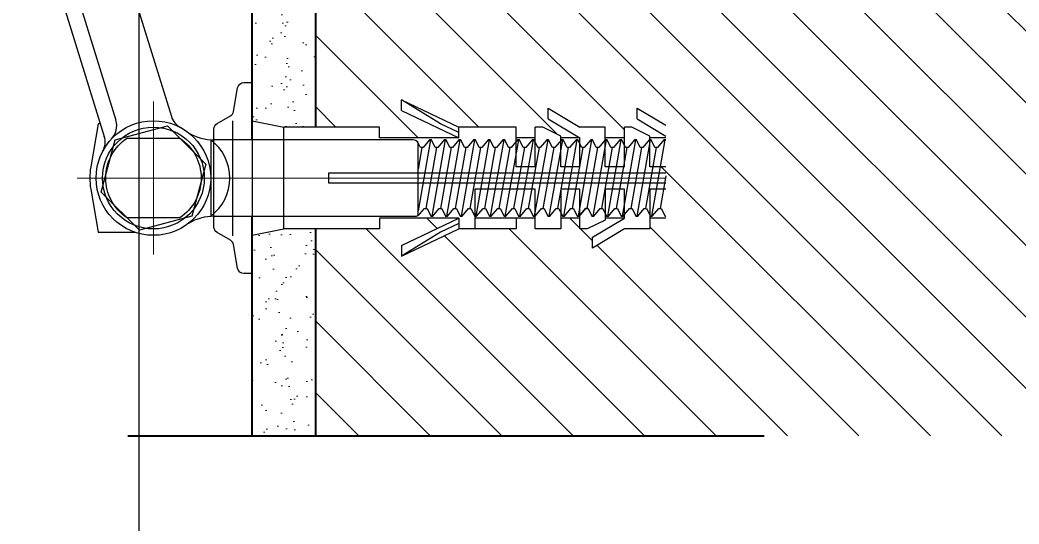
# Model space of a CAD drawing. Header units: millimetres. Extents: x 1251.1 to 1334.1, y 1577.6 to 1641.3.
# Drawn here: x 1287.8381 to 1287.9951, y 1618.5274 to 1618.6065 of the extents above; entities that cross this region are included whole.
import ezdxf

# ---------------------------------------------------------------- set-up
doc = ezdxf.new("R2010")
doc.units = ezdxf.units.MM
doc.linetypes.add('ACAD_ISO02W100', pattern=[15, 12, -3])
doc.linetypes.add('TRATTOPUNTO', pattern=[1, 0.5, -0.25, 0, -0.25])
doc.layers.add('MONTANTI sezioni - windows structure section', color=2, linetype='Continuous')
doc.layers.add('MURATURA', color=140, linetype='Continuous')
for name, color, linetype, lineweight in [('MURATURA sezioni - section wall', 7, 'Continuous', 40), ('PROIEZIONI finissime - fine lines', 251, 'Continuous', 9), ('TRATTEGGIO - hatch', 252, 'Continuous', 20)]:
    doc.layers.add(name, color=color, linetype=linetype, lineweight=lineweight)

msp = doc.modelspace()

# ---------------------------------------------------------------- hatches: boundary and pattern name
at = {"layer": 'MURATURA', "linetype": 'ACAD_ISO02W100'}
h = msp.add_hatch(dxfattribs=at)
h.set_pattern_fill('ANSI35', color=3, scale=0.05)
h.set_pattern_definition([(45, (0, 0), (-0.2245064030267288, 0.2245064030267289), []), (45, (0.2245065000000001, 0), (-0.2245064030267288, 0.2245064030267289), [0.396875, -0.079375, 0, -0.079375])])
h.paths.add_polyline_path([(1275.456753483145, 1615.634523159729), (1275.156753483145, 1615.634523159729), (1275.156753483145, 1613.888217224021), (1275.456753483146, 1613.888217224021)])
h.paths.add_polyline_path([(1275.456753483146, 1612.502217224021), (1275.156753483145, 1612.502217224021), (1275.156753483145, 1611.751262682027), (1275.456753483146, 1611.751262682027)])
h.paths.add_polyline_path([(1275.456753483146, 1611.751262682027), (1275.156753483145, 1611.751262682027), (1275.156753483145, 1610.859523159729), (1275.456753483146, 1610.859523159729)])
h.paths.add_polyline_path([(1276.706753483145, 1610.859523159729), (1275.456753483145, 1610.859523159729), (1275.456753483146, 1610.559523159729), (1276.706753483145, 1610.559523159729)])
h.paths.add_polyline_path([(1280.083173709272, 1610.859523159729), (1279.606753483146, 1610.859523159729), (1278.092753483145, 1610.859523159729), (1278.092753483145, 1610.559523159729), (1280.083173709272, 1610.559523159729)])
h.paths.add_polyline_path([(1281.066059752196, 1610.798323204241), (1281.088141802334, 1610.798323204241), (1281.088141802334, 1610.853528329592), (1281.066059752196, 1610.853528329592), (1280.383173709272, 1610.859523159729), (1280.383173709272, 1610.559523159729), (1281.066059752196, 1610.559523159729)])
h.paths.add_polyline_path([(1286.476753483145, 1610.859523159729), (1283.906555309423, 1610.859523159729), (1283.906555309423, 1610.559523159729), (1286.476753483145, 1610.559523159729)])
h.paths.add_polyline_path([(1283.431753483145, 1610.859523159729), (1282.810541713302, 1610.859523159729), (1282.810541713302, 1610.853528329592), (1282.788459663164, 1610.853528329592), (1282.788459663164, 1610.798323204241), (1282.810541713302, 1610.798323204241), (1282.810541713302, 1610.559523159729), (1283.431753483145, 1610.559523159729)])
h.paths.add_polyline_path([(1287.856753483145, 1610.859523159729), (1286.476753483145, 1610.859523159729), (1286.476753483145, 1610.559523159729), (1287.856753483145, 1610.559523159729)])
h.paths.add_polyline_path([(1288.156753483145, 1620.259523159729), (1287.856753483144, 1620.259523159729), (1287.856753483144, 1619.927217224021), (1288.156753483145, 1619.927217224021)])
h.paths.add_polyline_path([(1288.156753483145, 1618.409523159729), (1287.856753483144, 1618.409523159729), (1287.856753483144, 1618.059523159729), (1287.731753483143, 1618.059523159729), (1287.731753483143, 1618.042164282457), (1287.742994117388, 1618.042291516555), (1287.743056600734, 1618.036771357635), (1287.731753483143, 1618.036643416282), (1287.731753483143, 1617.909523159729), (1287.856753483144, 1617.909523159729), (1287.856753483144, 1616.268433821685, -0.09632442020552003), (1287.890346662308, 1616.260620894303), (1287.892460222294, 1616.261089947665, -1.409615050015798), (1287.905630186941, 1616.253700762244), (1287.920838684319, 1616.253700762244), (1287.920838684319, 1616.267700762244), (1287.925838684319, 1616.267700762244), (1287.925838684319, 1616.302200762244), (1288.035838684319, 1616.302200762244), (1288.035838684319, 1616.312200762244), (1287.980838684319, 1616.312200762244), (1287.980838684319, 1617.512200762244), (1287.941338684319, 1617.505000762244, -0.4142135623731002), (1287.942638684319, 1617.503700762245), (1287.946338684319, 1617.469200762244, -0.4142135623730951), (1287.947338684318, 1617.470200762244), (1287.966338684319, 1617.470200762244), (1287.966338684319, 1617.455200762245), (1287.942838684319, 1617.455200762245), (1287.942838684319, 1617.016534821501), (1287.942838684319, 1616.985674771253, -0.3790516119486363), (1287.94607038237, 1616.972544212884, 0.620867106915617), (1287.947540199818, 1616.971518201157, -0.7297554518617066), (1287.955522456552, 1616.949632983766, -0.5119182938506173), (1287.956838684318, 1616.948684300468), (1287.956838684319, 1616.927684300468), (1287.952838684319, 1616.927684300468), (1287.952838684319, 1616.918184300468), (1287.946088684319, 1616.915184300468), (1287.946088684319, 1616.913784821501), (1287.952838684319, 1616.913784821501), (1287.945588684319, 1616.915684300468, -1), (1287.944588684318, 1616.915684300468), (1287.94437192472, 1616.913784821501), (1287.944588684318, 1616.913784821501), (1287.944588684318, 1616.917684300468), (1287.943588684319, 1616.917684300468), (1287.944588684318, 1616.915684300468, 1), (1287.945588684319, 1616.915684300468), (1287.944588575847, 1616.927173886061, 0.4203278659906254), (1287.944088684319, 1616.927684300468), (1287.943338684319, 1616.927684300468, -0.4142135625510318), (1287.942838684319, 1616.928184300468, -1.067497911794788), (1287.945359165693, 1616.928349049124), (1287.946088684319, 1616.930989715194), (1287.946088684319, 1616.939684300468), (1287.945600615065, 1616.945331958972, -0.4883684815509557), (1287.945280935352, 1616.943787409157), (1287.944338684319, 1616.945431950885), (1287.944338684319, 1616.943818275064, 0.5773502690743991), (1287.945838684319, 1616.944684300468, 0.4202604686357269), (1287.937034562273, 1616.947708077995), (1287.938477291764, 1616.945190034751), (1287.937926534358, 1616.947245489373), (1287.935452718998, 1616.94839904842), (1287.935210026717, 1616.948008377082), (1287.934457858347, 1616.948862959561), (1287.931838684319, 1616.950084300468), (1287.93387604004, 1616.951034335043), (1287.936049672383, 1616.956321624474), (1287.938763953429, 1616.951584300468), (1287.939728677248, 1616.951584300468), (1287.942838684319, 1616.956970990725), (1287.942838684319, 1616.97516320439), (1287.942482823222, 1616.975784300468), (1287.941567801006, 1616.975784300468), (1287.939040546635, 1616.971406967493), (1287.937071039432, 1616.974844413209), (1287.935452718998, 1616.97559904842), (1287.935210026717, 1616.975208377082), (1287.934457858347, 1616.976062959561), (1287.931838684319, 1616.977284300468), (1287.930838684319, 1616.977284300468), (1287.919262518752, 1616.981334821501), (1287.910688684318, 1616.984334821501, -0.4142135623730947), (1287.910188684318, 1616.984834821501), (1287.910188684318, 1616.987334821501), (1287.942838684319, 1616.987334821501), (1287.942838684319, 1617.016534821501), (1287.942838684319, 1617.450700762244), (1287.942654862448, 1617.450900762244), (1287.923238684319, 1617.450900762244), (1287.923238684319, 1617.448900762245), (1287.916688684319, 1617.448900762245), (1287.916688684319, 1617.450900762244), (1287.898038684319, 1617.450900762244), (1287.898038684319, 1617.464700762245), (1287.884338684318, 1617.464700762245), (1287.884338684318, 1617.466543243461, -0.271448357002577), (1287.884338684318, 1617.476858281027), (1287.884338684318, 1617.531479555636), (1287.892003929958, 1617.556200762245), (1287.890666078769, 1617.556200762245, 0.8555416619106179), (1287.889748667093, 1617.562057045812), (1287.888338684319, 1617.564700762244), (1287.8901844182, 1617.564700762244), (1287.891683197536, 1617.573200762244), (1287.900338684319, 1617.573200762244), (1287.900338684319, 1617.573700762244, 0.2035297149911668), (1287.893862767395, 1617.570950762245), (1287.89534493823, 1617.570950762245, -0.3567297367405337), (1287.905406158356, 1617.57210024592, 0.2481821583237706), (1287.912838684319, 1617.571249655855), (1287.912838684319, 1617.574300762245), (1287.915838684318, 1617.573700762244), (1287.915838684318, 1617.605200762245), (1288.156753483145, 1617.605200762245)])
h.paths.add_polyline_path([(1287.927988684319, 1617.440700762244), (1287.928888684318, 1617.440700762244, 1), (1287.928888684318, 1617.441300762245), (1287.9282427172, 1617.441160347003, -0.5898519522632197)], flags=16)
h.paths.add_polyline_path([(1287.927688684319, 1616.999234821501, -7.433347962074191), (1287.926252754182, 1617.003457354266, 0.8217885193811031), (1287.926138684319, 1617.004034821501, 2.061552811797804), (1287.924938684319, 1617.003734821501)], flags=16)
h.paths.add_polyline_path([(1287.927688684319, 1616.995034821501), (1287.928688684319, 1616.989534821501), (1287.928688684319, 1616.992534821501), (1287.927688684319, 1617.00344391241)], flags=16)
h.paths.add_polyline_path([(1287.928688684319, 1617.450700762244), (1287.928688684319, 1617.447700762244), (1287.927488684319, 1617.430900762244), (1287.927488684319, 1616.995034821501), (1287.926688684319, 1616.995034821501), (1287.926688684319, 1617.430900762244), (1287.926688684319, 1617.445000762245)], flags=16)
h.paths.add_polyline_path([(1287.918888684319, 1617.445200762244), (1287.918888684319, 1617.430700762244), (1287.918888684319, 1616.995034821501), (1287.916688684319, 1616.989534821501), (1287.916688684319, 1616.992534821501), (1287.917688684319, 1617.430700762244), (1287.917688684319, 1617.445200762244)], flags=16)
h.paths.add_polyline_path([(1287.902538684318, 1617.450700762244), (1287.902538684318, 1617.016534821501), (1287.906438684319, 1616.988884821501), (1287.906438684319, 1617.016534821501)], flags=16)
h.paths.add_polyline_path([(1287.918688684319, 1617.445000762245), (1287.918688684319, 1617.430900762244), (1287.917888684319, 1617.430900762244), (1287.917888684319, 1617.445000762245)], flags=0)
h.paths.add_polyline_path([(1287.918688684319, 1616.995034821501), (1287.917888684319, 1616.995034821501), (1287.917888684319, 1617.016534821501), (1287.918688684319, 1617.016534821501)], flags=0)
h.paths.add_polyline_path([(1287.947221021968, 1616.976684300468), (1287.946095408117, 1616.976684300468), (1287.946095408117, 1616.972592205622, 0.105172265182314)], flags=17)
h.paths.add_polyline_path([(1287.947221021968, 1616.977884300468), (1287.945910087964, 1616.977884300468), (1287.945910087964, 1616.982318006593, -0.1148136773592622)], flags=17)
h.paths.add_polyline_path([(1287.905538684319, 1616.935034821501), (1287.905338684319, 1616.935034821501), (1287.905338684319, 1616.925034821501), (1287.905538684319, 1616.924881880325)], flags=16)
h.paths.add_polyline_path([(1287.942638684319, 1616.911831412435), (1287.941567801006, 1616.907834821501), (1287.942532524826, 1616.907834821501), (1287.942638684319, 1616.908020105157)], flags=16)
h.paths.add_polyline_path([(1287.942357822973, 1616.907182825313), (1287.942410728055, 1616.907380269766), (1287.942195012734, 1616.90700663987)], flags=0)
h.paths.add_polyline_path([(1287.942748225786, 1616.906934821501), (1287.942838684319, 1616.907477645112), (1287.942838684319, 1616.907834821501), (1287.941548385876, 1616.907834821501), (1287.941698365865, 1616.906934821501)], flags=0)
h.paths.add_polyline_path([(1287.941538684319, 1616.911026916347), (1287.943588684319, 1616.911026916347), (1287.943588684319, 1616.913784821501), (1287.941538684319, 1616.926312599279)], flags=16)
h.paths.add_polyline_path([(1287.912529455188, 1616.917851586117), (1287.911888684319, 1616.917209015733), (1287.911888684319, 1616.923734430852, -0.4784323438488244)], flags=16)
h.paths.add_polyline_path([(1287.954588684319, 1616.911034821501), (1287.953588684318, 1616.913784821501), (1287.953588684318, 1616.911034821501)], flags=16)
h.paths.add_polyline_path([(1287.950838684319, 1616.896534821501), (1287.951088684319, 1616.896534821501), (1287.951088684319, 1616.899284821501), (1287.951052778073, 1616.900634821501), (1287.950838684319, 1616.900634821501)], flags=16)
h.paths.add_polyline_path([(1287.954588684319, 1616.899284821501), (1287.954588684319, 1616.89946099648), (1287.95452462069, 1616.899284821501)], flags=16)
h.paths.add_polyline_path([(1287.946088684319, 1616.893784821501), (1287.948458625405, 1616.893784821501), (1287.946088684319, 1616.896349458234)], flags=16)
h.paths.add_polyline_path([(1287.942482823222, 1616.899734821501), (1287.941567801006, 1616.899734821501), (1287.941307993385, 1616.899284821501), (1287.942740653691, 1616.899284821501)], flags=0)
h.paths.add_polyline_path([(1287.92787604004, 1616.905384786926), (1287.926896192359, 1616.905841697403), (1287.927165983944, 1616.904834821501), (1287.928102133703, 1616.904834821501)], flags=16)
h.paths.add_polyline_path([(1287.928457858347, 1616.907556162408), (1287.928097746804, 1616.907388239638), (1287.928312453654, 1616.907013504708)], flags=16)
h.paths.add_polyline_path([(1287.938410728055, 1616.907380269765), (1287.937801809433, 1616.906325591775), (1287.937964968686, 1616.905716673154)], flags=0)
h.paths.add_polyline_path([(1287.938898205775, 1616.907834821501), (1287.937567801006, 1616.907834821501), (1287.936964968686, 1616.905585020655), (1287.937165983944, 1616.904834821501), (1287.938398272479, 1616.904834821501)], flags=0)
h.paths.add_polyline_path([(1287.939567801006, 1616.907834821501), (1287.939048185764, 1616.908734821501), (1287.937770128775, 1616.906504186592), (1287.938178014302, 1616.904056546894), (1287.93824829249, 1616.903934821501), (1287.938763953429, 1616.904834821501)], flags=0)
h.paths.add_polyline_path([(1287.946914791851, 1616.903784821501, -0.2283360803227158), (1287.945187847657, 1616.895100399207), (1287.942532524826, 1616.899734821501), (1287.939567801006, 1616.899734821501), (1287.937040546634, 1616.895357488525), (1287.934532524825, 1616.899734821501), (1287.933567801006, 1616.899734821501), (1287.931494668821, 1616.896144051226), (1287.930743433566, 1616.898947699366), (1287.929452718998, 1616.899549569453), (1287.929210026717, 1616.899158898115), (1287.928457858347, 1616.900013480594), (1287.925838684319, 1616.901234821501), (1287.92787604004, 1616.902184856076), (1287.928386797842, 1616.90342725769), (1287.929703733222, 1616.908342127437), (1287.929996626441, 1616.907834821501), (1287.930532524825, 1616.907834821501), (1287.933040546634, 1616.912212154475), (1287.935567801006, 1616.907834821501), (1287.936532524825, 1616.907834821501), (1287.937048185764, 1616.908734821501), (1287.937567801006, 1616.907834821501), (1287.939629717532, 1616.904834821501), (1287.942763953429, 1616.904834821501), (1287.943567801006, 1616.907834821501), (1287.943019017432, 1616.908785342534), (1287.945910087964, 1616.908785342534), (1287.945910087964, 1616.915184300468), (1287.950588684319, 1616.915184300468, 0.520473367305674), (1287.951058581031, 1616.915855172), (1287.953588684318, 1616.910858646523), (1287.951058581031, 1616.915855172, -0.5204733673048683), (1287.950588684319, 1616.915184300468), (1287.946095408117, 1616.915184300468), (1287.946095408117, 1616.911026916347, -0.07153290864980856), (1287.947050552276, 1616.908284821501), (1287.950639377775, 1616.908284821501, 0.2808556642637923), (1287.947083163659, 1616.908109204429, -0.1072910989195366)], flags=16)
h.paths.add_polyline_path([(1287.950338684319, 1616.891184300468, -0.5204733673209005), (1287.950808581031, 1616.890513428937), (1287.952862292304, 1616.893784821501)], flags=16)
h.paths.add_polyline_path([(1287.950338684319, 1616.909184300468), (1287.949338684318, 1616.909184300468), (1287.9461923721, 1616.905734821501), (1287.947221021968, 1616.905734821501)], flags=16)
h.paths.add_polyline_path([(1287.929548385877, 1616.899734821501), (1287.930178014302, 1616.903513096107), (1287.927996626441, 1616.899734821501)], flags=0)
h.paths.add_polyline_path([(1287.933048185763, 1616.908734821501), (1287.932187199802, 1616.907232114377), (1287.932660196806, 1616.906406577146)], flags=0)
h.paths.add_polyline_path([(1287.933567801006, 1616.907834821501), (1287.932201775602, 1616.910200846904), (1287.931703733222, 1616.908342127436), (1287.93199662644, 1616.907834821501)], flags=0)
h.paths.add_polyline_path([(1287.947221021968, 1616.901834821501), (1287.946095408117, 1616.901834821501), (1287.946095408117, 1616.896542726655), (1287.941387844062, 1616.896542726655), (1287.940532524826, 1616.899734821501), (1287.937567801006, 1616.899734821501), (1287.935040546635, 1616.895357488526), (1287.930813655032, 1616.902734821501), (1287.932201260124, 1616.902734821501), (1287.932322728315, 1616.903188146961), (1287.931540508162, 1616.907882094093), (1287.93293382641, 1616.905468796098), (1287.933703733222, 1616.908342127436), (1287.936248292491, 1616.903934821501), (1287.936763953429, 1616.904834821501), (1287.943838684319, 1616.904834821501), (1287.943838684319, 1616.908837452624, -0.1980842244545885)], flags=0)
h.paths.add_polyline_path([(1287.944588684318, 1616.899284821501), (1287.945838684319, 1616.896690899069), (1287.945838684319, 1616.901834821501), (1287.944588684318, 1616.902991397146)], flags=0)
h.paths.add_polyline_path([(1287.941728677248, 1616.902734821501), (1287.942941112813, 1616.904834821501), (1287.942763953429, 1616.904834821501), (1287.941560744573, 1616.902734821501)], flags=0)
h.paths.add_polyline_path([(1287.936398272479, 1616.902734821501), (1287.937048185764, 1616.898834821501), (1287.934813655032, 1616.902734821501), (1287.936398272479, 1616.902734821501), (1287.935796734173, 1616.906344532907), (1287.93672029054, 1616.90289777362), (1287.936813655032, 1616.902734821501)], flags=0)
h.paths.add_polyline_path([(1287.910338684319, 1616.908834821501, -0.4142135623731176), (1287.910638684319, 1616.908534821501), (1287.910838684319, 1616.908534821501, 0.4142135623730951), (1287.910338684319, 1616.909034821501, 2.305040646832476), (1287.903310244635, 1616.909034821501)], flags=16)
h.paths.add_polyline_path([(1287.905538684319, 1616.899034821501, 1.287696884126436), (1287.907038684319, 1616.900034821501, 3.004626061660565)], flags=16)
h.paths.add_polyline_path([(1287.945910087964, 1616.905926916347), (1287.945838684319, 1616.906934821501), (1287.945838684319, 1616.905849646742), (1287.945910087964, 1616.90473298689)], flags=0)
h.paths.add_polyline_path([(1287.932312453654, 1616.900556138293), (1287.933017845774, 1616.901787282367), (1287.932763953429, 1616.902734821501), (1287.931728677248, 1616.902734821501)], flags=0)
h.paths.add_polyline_path([(1287.909188684319, 1616.885534821501), (1287.909188684319, 1616.887534821501), (1287.899338684319, 1616.887534821501), (1287.899338684319, 1616.872534821501), (1287.906038684319, 1616.872534821501), (1287.906038684319, 1616.871034821501), (1287.904038684319, 1616.871034821501), (1287.904038684319, 1616.869034821501), (1287.899338684319, 1616.869034821501), (1287.899338684319, 1616.858034821501), (1287.904038684319, 1616.858034821501), (1287.941338684319, 1616.856034821501), (1287.941338684319, 1616.871034821501), (1287.939338684319, 1616.871034821501), (1287.939338684319, 1616.872534821501), (1287.941338684319, 1616.887534821501), (1287.936188684319, 1616.887534821501), (1287.936188684319, 1616.885034821501), (1287.909688684319, 1616.885234821501, -0.4142135623731173), (1287.909388684319, 1616.885534821501), (1287.909388684319, 1616.887534821501), (1287.909188684319, 1616.887534821501), (1287.909188684319, 1616.885534821501, 0.7207592199694189), (1287.910088684319, 1616.885234821501), (1287.935688684319, 1616.885234821501), (1287.935905498205, 1616.885327477008, -0.2047200237792095), (1287.935688684319, 1616.885234821501), (1287.909688684319, 1616.885234821501), (1287.909688684319, 1616.885034821501, -0.4142135622399033)], flags=16)
h.paths.add_polyline_path([(1287.950838684319, 1616.886684300468, 0.414213562373095), (1287.950338684319, 1616.887184300468, 0.849882950130926), (1287.950838684319, 1616.881965206704)], flags=16)
h.paths.add_polyline_path([(1287.946838684318, 1616.870184300468), (1287.948838684319, 1616.870184300468, 0.414213562373095), (1287.949338684319, 1616.870684300468, 0.4142135622399026), (1287.949838684319, 1616.870184300468, 1.917188118692041), (1287.950366635168, 1616.870940898769), (1287.954817387085, 1616.872393207077, 0.5219940003537873), (1287.947313025968, 1616.870842414351, -0.5119182938458535)], flags=16)
h.paths.add_polyline_path([(1287.967402418237, 1616.888666090777, -0.2440710539835995), (1287.967402418237, 1616.868702510159, -0.7852834424796222), (1287.963838684319, 1616.869572314453), (1287.963838684319, 1616.882684300468), (1287.961838684319, 1616.882684300468, 1.153515665027133), (1287.964252698354, 1616.886616489485, -1.103250625712284)], flags=16)
h.paths.add_polyline_path([(1287.927988684319, 1616.824534821501), (1287.928888684318, 1616.824534821501, 1), (1287.928888684318, 1616.825134821501), (1287.9282427172, 1616.82499440626, -0.5898519522632197)], flags=0)
h.paths.add_polyline_path([(1287.927688684319, 1616.383400762244, -7.433347967348145), (1287.926252754182, 1616.38762329501, 0.821788519393153), (1287.926138684319, 1616.388200762245, 2.061552811797659), (1287.924938684319, 1616.387900762244)], flags=16)
h.paths.add_polyline_path([(1287.927688684319, 1616.383400762244), (1287.927293684319, 1616.375500762244), (1287.923438684319, 1616.375500762244), (1287.923438684319, 1616.373700762245), (1287.928688684319, 1616.373700762245), (1287.928688684319, 1616.376700762244), (1287.927688684319, 1616.385100762244)], flags=16)
h.paths.add_polyline_path([(1287.917688684319, 1616.829034821501), (1287.916688684319, 1616.834534821501), (1287.916688684319, 1616.831534821501), (1287.917688684319, 1616.632519340037)], flags=0)
h.paths.add_polyline_path([(1287.921938684319, 1616.834534821501), (1287.906438684319, 1616.834534821501), (1287.906438684319, 1616.393700762244), (1287.906438684319, 1616.373050762244), (1287.907873869503, 1616.371500762245), (1287.916688684319, 1616.371500762245), (1287.916688684319, 1616.376700762244), (1287.917888684319, 1616.397100762243), (1287.917888684319, 1616.8327348215), (1287.921938684319, 1616.832734821501)], flags=16)
h.paths.add_polyline_path([(1287.928688684319, 1616.836734821501), (1287.928688684319, 1616.831534821501), (1287.927488684319, 1616.393700762243), (1287.927488684319, 1616.828834821501), (1287.926688684319, 1616.828834821501), (1287.926688684319, 1616.393700762244), (1287.926488684319, 1616.379200762244), (1287.926488684319, 1616.829034821501), (1287.929568684319, 1616.836734821501)], flags=16)
h.paths.add_polyline_path([(1287.923938684319, 1616.840234821501), (1287.912438684319, 1616.841734821501, -1), (1287.912438684319, 1616.842734821501), (1287.921438684319, 1616.842734821501), (1287.932938684319, 1616.841234821501, -1), (1287.932938684319, 1616.840234821501)], flags=16)
h.paths.add_polyline_path([(1287.938938684319, 1616.835184821501), (1287.938938684319, 1616.393700762244), (1287.942838684319, 1616.373700762244), (1287.942838684319, 1616.393700762244)], flags=16)
h.paths.add_polyline_path([(1287.943838684319, 1616.369700762245, -0.4142135624063931), (1287.944838684319, 1616.370700762245), (1287.942838684319, 1616.370700762244)], flags=16)
h.paths.add_polyline_path([(1287.942638684319, 1616.320700762245), (1287.942638684319, 1616.352400762244), (1287.941538684319, 1616.352400762244), (1287.941538684319, 1616.337000762245)], flags=16)
h.paths.add_polyline_path([(1287.918688684319, 1616.828834821501), (1287.917888684319, 1616.828834821501), (1287.917688684319, 1616.829034821501), (1287.918688684319, 1616.829034821501), (1287.918688684319, 1616.393700762244), (1287.918888684319, 1616.379200762244), (1287.918888684319, 1616.393700762244)], flags=16)
h.paths.add_polyline_path([(1287.918688684319, 1616.393500762244), (1287.918688684319, 1616.379200762244), (1287.917888684319, 1616.379200762244), (1287.917888684319, 1616.393500762244)], flags=0)
h.paths.add_polyline_path([(1287.966338684319, 1616.355200762245), (1287.966338684319, 1616.368200762244, 1), (1287.964338684319, 1616.368200762244), (1287.96438290531, 1616.355494848093, 1.161609647338991)], flags=16)
h.paths.add_polyline_path([(1287.932938684319, 1616.368000762244), (1287.923938684319, 1616.368000762244), (1287.923938684319, 1616.365500762244, -0.4142135623064989), (1287.923438684319, 1616.366000762244), (1287.923438684319, 1616.368000762244), (1287.921438684319, 1616.368000762244, -0.4142135623730941), (1287.921938684319, 1616.367500762245), (1287.923438684319, 1616.367500762245)], flags=16)
h.paths.add_polyline_path([(1287.897838684318, 1616.354787637359), (1287.898177516824, 1616.354200762244), (1287.899748691389, 1616.354200762244), (1287.897838684318, 1616.357508991535)], flags=16)
h.paths.add_polyline_path([(1287.901588684319, 1616.327750762244), (1287.901388684319, 1616.32779765508), (1287.901388684319, 1616.327550762245, -0.4142135623682167)], flags=16)
h.paths.add_polyline_path([(1287.905538684319, 1616.319200762244), (1287.905338684319, 1616.319200762244), (1287.905338684319, 1616.309200762244), (1287.905538684319, 1616.309047821068)], flags=16)
h.paths.add_polyline_path([(1287.891456346669, 1616.331300762244), (1287.892838684319, 1616.331300762244), (1287.892838684319, 1616.335858281028, 0.1183644341850213)], flags=16)
h.paths.add_polyline_path([(1287.88295634667, 1616.353300762244), (1287.884338684318, 1616.353300762244), (1287.884338684318, 1616.357858281027, 0.1183644341738465)], flags=16)
h.paths.add_polyline_path([(1287.8993467676, 1616.352700762244), (1287.899884623605, 1616.354708068181), (1287.900177516824, 1616.354200762244), (1287.900713415209, 1616.354200762244), (1287.902658182147, 1616.357595027962), (1287.902045604771, 1616.35530885807), (1287.903073641332, 1616.354829476748), (1287.904658182147, 1616.357595027962), (1287.903748691389, 1616.354200762244), (1287.904772029168, 1616.354200762244), (1287.9062881547, 1616.356214066733), (1287.905601328597, 1616.353650796819), (1287.907638684319, 1616.352700762244), (1287.905019510291, 1616.351479421337), (1287.902066491566, 1616.348124324046), (1287.902429182873, 1616.350300762244), (1287.901909567631, 1616.351200762244), (1287.900944843812, 1616.351200762244), (1287.899000076873, 1616.347806496526), (1287.899909567631, 1616.351200762244), (1287.894838684319, 1616.351200762244), (1287.894838684319, 1616.343700762244), (1287.897838684318, 1616.343700762244), (1287.897838684318, 1616.318200762244), (1287.897838684318, 1616.299200762244), (1287.911338684319, 1616.300900762245, 0.9052897873489504), (1287.912088684319, 1616.308426013914), (1287.912088684319, 1616.308200762244), (1287.915838684318, 1616.308200762244), (1287.915838684318, 1616.296200762244), (1287.894838684319, 1616.296200762244), (1287.894838684319, 1616.319450762244), (1287.893673822462, 1616.32432887276, -0.1551992392312012), (1287.891456346669, 1616.330100762244), (1287.893838684319, 1616.330100762244), (1287.895578996742, 1616.342700762244, -3.830235307395358), (1287.89428435551, 1616.346305565512, 1.795423136582553), (1287.892838684319, 1616.347200762244), (1287.892698684318, 1616.348200762244), (1287.886838684318, 1616.348200762244), (1287.886838684319, 1616.294815425555, 0.07530872579190465), (1287.887287293733, 1616.291853848631), (1287.892614084269, 1616.266232951754, -0.4101860522196146), (1287.890676512438, 1616.262491567354), (1287.891799468933, 1616.268860170107), (1287.887287293733, 1616.291853848631, -0.0753087257933803), (1287.886838684319, 1616.294815425555), (1287.886838684318, 1616.34467891707, -0.2302041215692192), (1287.882938684319, 1616.352700762244)], flags=16)
h.paths.add_polyline_path([(1287.905077987209, 1616.354923807593), (1287.904612734086, 1616.354111786011), (1287.905601328598, 1616.353650796819)], flags=16)
h.paths.add_polyline_path([(1287.903480742196, 1616.351200762244), (1287.900579162862, 1616.351200762244), (1287.901229076147, 1616.355100762244)], flags=0)
h.paths.add_polyline_path([(1287.894338684319, 1616.340700762244), (1287.893338684318, 1616.336200762244), (1287.893838684319, 1616.336200762244), (1287.897838684318, 1616.340700762244)], flags=0)
h.paths.add_polyline_path([(1287.894838684319, 1616.317200762245, 1.593227826171133), (1287.896078996742, 1616.318200762244, 1.593227826457661)], flags=0)
h.paths.add_polyline_path([(1287.897338684319, 1616.317700762245), (1287.897838684318, 1616.318200762244), (1287.896078996742, 1616.318200762244), (1287.895338684319, 1616.317700762244)], flags=0)
h.paths.add_polyline_path([(1287.894338684319, 1616.320700762244), (1287.893338684318, 1616.325200762244), (1287.893838684319, 1616.325200762244), (1287.897838684318, 1616.320700762244)], flags=16)
h.paths.add_polyline_path([(1285.35187570695, 1616.537647686661), (1286.713744738328, 1616.537647686661), (1286.713744738328, 1617.155860510672), (1285.35187570695, 1617.155860510672)], flags=9)
h.paths.add_polyline_path([(1280.827885312759, 1613.11427060983), (1282.585320510577, 1613.11427060983), (1282.585320510577, 1613.732483433841), (1280.827885312759, 1613.732483433841)], flags=9)
h.paths.add_polyline_path([(1276.848213701629, 1612.972055608124), (1278.302988599309, 1612.972055608124), (1278.302988599309, 1613.590268432135), (1276.848213701629, 1613.590268432135)], flags=9)
h.paths.add_polyline_path([(1281.003055865096, 1617.670198581119), (1282.457626124305, 1617.670198581119), (1282.457626124305, 1618.28841140513), (1281.003055865096, 1618.28841140513)], flags=9)
h.paths.add_polyline_path([(1276.388623040398, 1617.727487322587), (1278.449332453768, 1617.727487322587), (1278.449332453768, 1618.345700146598), (1276.388623040398, 1618.345700146598)], flags=9)
at = {"layer": 'TRATTEGGIO - hatch'}
h = msp.add_hatch(dxfattribs=at)
h.set_pattern_fill('AR-SAND', color=256, scale=9.99999999999999e-05, angle=-90.00000000000001, style=0)
h.set_pattern_definition([(307.5, (1288.440089079799, 1625.486760750457), (0.004894132373293419, 0.0001600031295984035), [0, -0.003860799999999997, 0, -0.004317999999999996, 0, -0.004127499999999997]), (277.5, (1288.440089079799, 1625.486760750457), (0.007168251005683536, -0.004495232831380024), [0, -0.002082799999999998, 0, -0.003479799999999997, 0, -0.001333499999999999]), (237.5, (1288.440089079799, 1625.489884950457), (1.437184678545544e-05, -0.007909923702414572), [0, -0.001269999999999999, 0, -0.004571999999999996, 0, -0.005968999999999996]), (227.5, (1288.440089079799, 1625.489884950457), (0.002229293232572159, -0.007635564524722966), [0, -0.0006349999999999995, 0, -0.002997199999999997, 0, -0.003428999999999997])])
h.paths.add_polyline_path([(1287.994559418853, 1618.624217224021), (1287.994559418853, 1618.634217224022), (1287.874559418853, 1618.634217224022), (1287.874559418853, 1618.590717224021), (1287.879559418853, 1618.589717224022), (1287.884559418853, 1618.589717224022), (1287.884559418853, 1618.624217224021)])
h.paths.add_polyline_path([(1287.874559418853, 1618.541217224021), (1287.884559418853, 1618.541217224021), (1287.884559418853, 1618.573717224021), (1287.879559418853, 1618.573717224021), (1287.874559418853, 1618.572717224022), (1287.874559418853, 1618.566717224022)])
h = msp.add_hatch(dxfattribs=at)
h.set_pattern_fill('ANSI31', color=256, scale=0.0025, angle=-90.00000000000001, style=0)
h.set_pattern_definition([(315, (509.2783499936986, 2052.379703297427), (0.005612660075668222, 0.00561266007566822), [])])
h.paths.add_polyline_path([(1288.126916072601, 1618.541217224021), (1288.126916072601, 1618.570830022363), (1288.07255157211, 1618.579217224021), (1288.07255157211, 1618.608092196362, -0.1952256424290443), (1288.072183721119, 1618.607436041149), (1288.052163089051, 1618.591436041149, -0.1701742515066235), (1288.051538786785, 1618.591217224021), (1288.005528138304, 1618.591217224021, -0.4142135623730951), (1288.004528138304, 1618.592217224021), (1288.004528138304, 1618.608217224021), (1287.995559418853, 1618.608217224021, -0.4142135623730284), (1287.994559418853, 1618.609217224021), (1287.994559418853, 1618.624217224021), (1287.884559418853, 1618.624217224021), (1287.884559418853, 1618.589717224022), (1287.894559418853, 1618.589717224022), (1287.894559418853, 1618.588017224021), (1287.907059418853, 1618.588017224021), (1287.898059418853, 1618.592317224021), (1287.898059418853, 1618.594017224021), (1287.907059418853, 1618.589717224022), (1287.916059418853, 1618.589717224022), (1287.916059418853, 1618.588017224021), (1287.919059418853, 1618.588017224021), (1287.919059418853, 1618.589717224022), (1287.92022608552, 1618.589717224022), (1287.923059418853, 1618.588317224022), (1287.923059418853, 1618.588017224021), (1287.926059418853, 1618.588017224021), (1287.921059418853, 1618.591017224021), (1287.921059418853, 1618.592717224021), (1287.926059418853, 1618.589717224022), (1287.930059418853, 1618.589717224022), (1287.930059418853, 1618.588017224021), (1287.933059418853, 1618.588017224021), (1287.933059418853, 1618.589717224022), (1287.93422608552, 1618.589717224022), (1287.937059418853, 1618.588317224022), (1287.937059418853, 1618.587717224021), (1287.937259418853, 1618.587717224021), (1287.937847826476, 1618.586517224021), (1287.938247826476, 1618.586517224021), (1287.939259418853, 1618.587717224021), (1287.939409418853, 1618.587717224021), (1287.938351456969, 1618.581717224021), (1287.939501456969, 1618.581717224021), (1287.938655087461, 1618.576917224021), (1287.938455087462, 1618.576917224021), (1287.937443495085, 1618.575717224021), (1287.937059418853, 1618.575717224021), (1287.937059418853, 1618.573717224021), (1287.933059418853, 1618.573717224021), (1287.928059418853, 1618.570717224022), (1287.928059418853, 1618.572417224021), (1287.933059418853, 1618.575417224022), (1287.930059418853, 1618.575417224022), (1287.930059418853, 1618.575117224021), (1287.92722608552, 1618.573717224021), (1287.926059418853, 1618.573717224021), (1287.926059418853, 1618.575417224022), (1287.923059418853, 1618.575417224022), (1287.923059418853, 1618.573717224021), (1287.919059418853, 1618.573717224021), (1287.919059418853, 1618.575417224022), (1287.916059418853, 1618.575417224022), (1287.916059418853, 1618.573717224021), (1287.907059418853, 1618.573717224021), (1287.898059418853, 1618.569417224021), (1287.898059418853, 1618.571117224021), (1287.907059418853, 1618.575417224022), (1287.894559418853, 1618.575417224022), (1287.894559418853, 1618.573717224021), (1287.884559418853, 1618.573717224021), (1287.884559418853, 1618.541217224021)])

# ---------------------------------------------------------------- linework, layer by layer
at = {"layer": 'MONTANTI sezioni - windows structure section'}
for p, q in [((1287.853559418853, 1618.618217224021), (1287.861874926792, 1618.591398854531)), ((1287.843508028267, 1618.613491619067), (1287.851334818804, 1618.588249413531)), ((1287.846008028268, 1618.613870310408), (1287.853160598607, 1618.590802534441)), ((1287.898059418853, 1618.592317224021), (1287.898059418853, 1618.594017224021)), ((1287.898059418853, 1618.594017224021), (1287.907059418853, 1618.589717224021)), ((1287.904184766045, 1618.590240669252), (1287.898059418853, 1618.594017224021)), ((1287.921059418853, 1618.591017224021), (1287.921059418853, 1618.592717224021)), ((1287.921059418853, 1618.592717224021), (1287.926059418853, 1618.589717224021)), ((1287.935059418853, 1618.591017224021), (1287.935059418853, 1618.592717224021)), ((1287.935059418853, 1618.592717224021), (1287.939559418853, 1618.590017224021)), ((1287.898059418853, 1618.592317224021), (1287.907059418853, 1618.588017224021)), ((1287.921059418853, 1618.591017224021), (1287.926059418853, 1618.588017224021)), ((1287.935059418853, 1618.591017224021), (1287.939559418853, 1618.588317224021)), ((1287.85040393207, 1618.590217224021), (1287.849211341323, 1618.583453705798)), ((1287.850724664493, 1618.590217224021), (1287.85040393207, 1618.590217224021)), ((1287.871559418853, 1618.572652994211), (1287.871559418853, 1618.590729420501)), ((1287.874559418853, 1618.590717224021), (1287.879559418853, 1618.589717224021)), ((1287.894559418853, 1618.589717224021), (1287.879559418853, 1618.589717224021)), ((1287.879559418853, 1618.573717224021), (1287.879559418853, 1618.589717224021)), ((1287.894559418853, 1618.588017224021), (1287.894559418853, 1618.589717224021)), ((1287.907059418853, 1618.588867224021), (1287.904184766045, 1618.590240669252)), ((1287.916059418853, 1618.589717224021), (1287.907059418853, 1618.589717224021)), ((1287.907059418853, 1618.588017224021), (1287.907059418853, 1618.589717224021)), ((1287.916059418853, 1618.583467224021), (1287.916059418853, 1618.589717224021)), ((1287.919059418853, 1618.583467224021), (1287.919059418853, 1618.589717224021)), ((1287.92022608552, 1618.589717224021), (1287.919059418853, 1618.589717224021)), ((1287.923059418853, 1618.588317224021), (1287.92022608552, 1618.589717224021)), ((1287.930059418853, 1618.589717224021), (1287.926059418853, 1618.589717224021)), ((1287.930059418853, 1618.583467224021), (1287.930059418853, 1618.589717224021)), ((1287.933059418853, 1618.583467224021), (1287.933059418853, 1618.589717224021)), ((1287.93422608552, 1618.589717224021), (1287.933059418853, 1618.589717224021)), ((1287.937059418853, 1618.588317224021), (1287.93422608552, 1618.589717224021)), ((1287.907059418853, 1618.588017224021), (1287.894559418853, 1618.588017224021)), ((1287.919059418853, 1618.588017224021), (1287.916059418853, 1618.588017224021)), ((1287.923059418853, 1618.583467224021), (1287.923059418853, 1618.588317224021)), ((1287.926059418853, 1618.588017224021), (1287.923059418853, 1618.588017224021)), ((1287.926059418853, 1618.583467224021), (1287.926059418853, 1618.588017224021)), ((1287.933059418853, 1618.588017224021), (1287.930059418853, 1618.588017224021)), ((1287.937059418853, 1618.583467224021), (1287.937059418853, 1618.588317224021)), ((1287.939559418853, 1618.588017224021), (1287.937059418853, 1618.588017224021)), ((1287.868059418853, 1618.587717224021), (1287.868059418853, 1618.575717224021)), ((1287.899836011257, 1618.587717224021), (1287.868647200872, 1618.587717224021)), ((1287.902609418853, 1618.587717224021), (1287.900643495085, 1618.576567916294)), ((1287.900643495085, 1618.575831871363), (1287.900643495085, 1618.58730711373)), ((1287.901247826476, 1618.586517224021), (1287.900643495085, 1618.583089890387)), ((1287.901047826476, 1618.586517224021), (1287.900733881013, 1618.587157485196)), ((1287.901447826476, 1618.586517224021), (1287.901047826476, 1618.586517224021)), ((1287.902459418853, 1618.587717224021), (1287.901447826476, 1618.586517224021)), ((1287.903547826476, 1618.586517224021), (1287.901855087462, 1618.576917224021)), ((1287.902759418853, 1618.587717224021), (1287.902459418853, 1618.587717224021)), ((1287.903347826476, 1618.586517224021), (1287.902759418853, 1618.587717224021)), ((1287.904909418853, 1618.587717224021), (1287.902793495085, 1618.575717224021)), ((1287.903747826476, 1618.586517224021), (1287.903347826476, 1618.586517224021)), ((1287.904759418853, 1618.587717224021), (1287.903747826476, 1618.586517224021)), ((1287.905847826476, 1618.586517224021), (1287.904155087462, 1618.576917224021)), ((1287.905059418853, 1618.587717224021), (1287.904759418853, 1618.587717224021)), ((1287.905647826476, 1618.586517224021), (1287.905059418853, 1618.587717224021)), ((1287.907209418853, 1618.587717224021), (1287.905093495085, 1618.575717224021)), ((1287.906047826476, 1618.586517224021), (1287.905647826476, 1618.586517224021)), ((1287.907059418853, 1618.587717224021), (1287.906047826476, 1618.586517224021)), ((1287.908147826476, 1618.586517224021), (1287.906455087461, 1618.576917224021)), ((1287.907359418853, 1618.587717224021), (1287.907059418853, 1618.587717224021)), ((1287.907947826476, 1618.586517224021), (1287.907359418853, 1618.587717224021)), ((1287.909509418853, 1618.587717224021), (1287.907393495085, 1618.575717224021)), ((1287.908347826476, 1618.586517224021), (1287.907947826476, 1618.586517224021)), ((1287.909359418853, 1618.587717224021), (1287.908347826476, 1618.586517224021)), ((1287.910447826476, 1618.586517224021), (1287.908755087461, 1618.576917224021)), ((1287.909659418853, 1618.587717224021), (1287.909359418853, 1618.587717224021)), ((1287.910247826476, 1618.586517224021), (1287.909659418853, 1618.587717224021)), ((1287.911809418853, 1618.587717224021), (1287.909693495085, 1618.575717224021)), ((1287.910647826476, 1618.586517224021), (1287.910247826476, 1618.586517224021)), ((1287.911659418853, 1618.587717224021), (1287.910647826476, 1618.586517224021)), ((1287.912747826476, 1618.586517224021), (1287.911055087462, 1618.576917224021)), ((1287.911959418853, 1618.587717224021), (1287.911659418853, 1618.587717224021)), ((1287.912547826476, 1618.586517224021), (1287.911959418853, 1618.587717224021)), ((1287.914109418853, 1618.587717224021), (1287.911993495085, 1618.575717224021)), ((1287.912947826476, 1618.586517224021), (1287.912547826476, 1618.586517224021)), ((1287.913959418853, 1618.587717224021), (1287.912947826476, 1618.586517224021)), ((1287.915047826476, 1618.586517224021), (1287.913355087462, 1618.576917224021)), ((1287.914259418853, 1618.587717224021), (1287.913959418853, 1618.587717224021)), ((1287.914847826476, 1618.586517224021), (1287.914259418853, 1618.587717224021)), ((1287.916409418853, 1618.587717224021), (1287.914293495085, 1618.575717224021)), ((1287.915247826476, 1618.586517224021), (1287.914847826476, 1618.586517224021)), ((1287.916259418853, 1618.587717224021), (1287.915247826476, 1618.586517224021)), ((1287.917347826476, 1618.586517224021), (1287.915655087462, 1618.576917224021)), ((1287.916559418853, 1618.587717224021), (1287.916259418853, 1618.587717224021)), ((1287.917147826476, 1618.586517224021), (1287.916559418853, 1618.587717224021)), ((1287.918709418853, 1618.587717224021), (1287.916593495085, 1618.575717224021)), ((1287.917547826476, 1618.586517224021), (1287.917147826476, 1618.586517224021)), ((1287.918559418853, 1618.587717224021), (1287.917547826476, 1618.586517224021)), ((1287.919647826476, 1618.586517224021), (1287.917955087461, 1618.576917224021)), ((1287.918859418853, 1618.587717224021), (1287.918559418853, 1618.587717224021)), ((1287.919447826476, 1618.586517224021), (1287.918859418853, 1618.587717224021)), ((1287.921009418853, 1618.587717224021), (1287.918893495085, 1618.575717224021)), ((1287.919847826476, 1618.586517224021), (1287.919447826476, 1618.586517224021)), ((1287.920859418853, 1618.587717224021), (1287.919847826476, 1618.586517224021)), ((1287.921947826476, 1618.586517224021), (1287.920255087462, 1618.576917224021)), ((1287.921159418853, 1618.587717224021), (1287.920859418853, 1618.587717224021)), ((1287.921747826476, 1618.586517224021), (1287.921159418853, 1618.587717224021)), ((1287.923309418853, 1618.587717224021), (1287.921193495085, 1618.575717224021)), ((1287.922147826476, 1618.586517224021), (1287.921747826476, 1618.586517224021)), ((1287.923159418853, 1618.587717224021), (1287.922147826476, 1618.586517224021)), ((1287.924247826476, 1618.586517224021), (1287.922555087462, 1618.576917224021)), ((1287.923459418853, 1618.587717224021), (1287.923159418853, 1618.587717224021)), ((1287.924047826476, 1618.586517224021), (1287.923459418853, 1618.587717224021)), ((1287.925609418853, 1618.587717224021), (1287.923493495085, 1618.575717224021)), ((1287.924447826476, 1618.586517224021), (1287.924047826476, 1618.586517224021)), ((1287.925459418853, 1618.587717224021), (1287.924447826476, 1618.586517224021)), ((1287.926547826476, 1618.586517224021), (1287.924855087462, 1618.576917224021)), ((1287.925759418853, 1618.587717224021), (1287.925459418853, 1618.587717224021)), ((1287.926347826476, 1618.586517224021), (1287.925759418853, 1618.587717224021)), ((1287.927909418853, 1618.587717224021), (1287.925793495085, 1618.575717224021)), ((1287.926747826476, 1618.586517224021), (1287.926347826476, 1618.586517224021)), ((1287.927759418853, 1618.587717224021), (1287.926747826476, 1618.586517224021)), ((1287.928847826476, 1618.586517224021), (1287.927155087461, 1618.576917224021)), ((1287.928059418853, 1618.587717224021), (1287.927759418853, 1618.587717224021)), ((1287.928647826476, 1618.586517224021), (1287.928059418853, 1618.587717224021)), ((1287.930209418853, 1618.587717224021), (1287.928093495085, 1618.575717224021)), ((1287.929047826476, 1618.586517224021), (1287.928647826476, 1618.586517224021)), ((1287.930059418853, 1618.587717224021), (1287.929047826476, 1618.586517224021)), ((1287.931147826476, 1618.586517224021), (1287.929455087462, 1618.576917224021)), ((1287.930359418853, 1618.587717224021), (1287.930059418853, 1618.587717224021)), ((1287.930947826476, 1618.586517224021), (1287.930359418853, 1618.587717224021)), ((1287.932509418853, 1618.587717224021), (1287.930393495085, 1618.575717224021)), ((1287.931347826476, 1618.586517224021), (1287.930947826476, 1618.586517224021)), ((1287.932359418853, 1618.587717224021), (1287.931347826476, 1618.586517224021)), ((1287.933447826476, 1618.586517224021), (1287.931755087462, 1618.576917224021)), ((1287.932659418853, 1618.587717224021), (1287.932359418853, 1618.587717224021)), ((1287.933247826476, 1618.586517224021), (1287.932659418853, 1618.587717224021)), ((1287.934809418853, 1618.587717224021), (1287.932693495085, 1618.575717224021)), ((1287.933647826476, 1618.586517224021), (1287.933247826476, 1618.586517224021)), ((1287.934659418853, 1618.587717224021), (1287.933647826476, 1618.586517224021)), ((1287.935747826476, 1618.586517224021), (1287.934055087462, 1618.576917224021)), ((1287.934959418853, 1618.587717224021), (1287.934659418853, 1618.587717224021)), ((1287.935547826476, 1618.586517224021), (1287.934959418853, 1618.587717224021)), ((1287.937109418853, 1618.587717224021), (1287.934993495085, 1618.575717224021)), ((1287.935947826476, 1618.586517224021), (1287.935547826476, 1618.586517224021)), ((1287.936959418853, 1618.587717224021), (1287.935947826476, 1618.586517224021)), ((1287.938047826476, 1618.586517224021), (1287.936355087461, 1618.576917224021)), ((1287.937259418853, 1618.587717224021), (1287.936959418853, 1618.587717224021)), ((1287.937847826476, 1618.586517224021), (1287.937259418853, 1618.587717224021)), ((1287.939409418853, 1618.587717224021), (1287.937293495085, 1618.575717224021)), ((1287.938247826476, 1618.586517224021), (1287.937847826476, 1618.586517224021)), ((1287.939259418853, 1618.587717224021), (1287.938247826476, 1618.586517224021)), ((1287.939559418853, 1618.587717224021), (1287.939259418853, 1618.587717224021)), ((1287.919059418853, 1618.583467224021), (1287.916059418853, 1618.583467224021)), ((1287.926059418853, 1618.583467224021), (1287.923059418853, 1618.583467224021)), ((1287.933059418853, 1618.583467224021), (1287.930059418853, 1618.583467224021)), ((1287.939559418853, 1618.583467224021), (1287.937059418853, 1618.583467224021)), ((1287.939559418853, 1618.582467224021), (1287.886559418853, 1618.582467224021)), ((1287.886559418853, 1618.582467224021), (1287.886559418853, 1618.580967224021)), ((1287.939559418853, 1618.582045942202), (1287.938655087461, 1618.576917224021)), ((1287.849211341323, 1618.579980742245), (1287.85040393207, 1618.573217224021)), ((1287.886559418853, 1618.580967224021), (1287.939559418853, 1618.580967224021)), ((1287.919059418853, 1618.579967224021), (1287.909559418853, 1618.579967224021)), ((1287.909559418853, 1618.579967224021), (1287.909559418853, 1618.573717224021)), ((1287.919059418853, 1618.573717224021), (1287.919059418853, 1618.579967224021)), ((1287.923059418853, 1618.579967224021), (1287.923059418853, 1618.573717224021)), ((1287.926059418853, 1618.579967224021), (1287.923059418853, 1618.579967224021)), ((1287.926059418853, 1618.573717224021), (1287.926059418853, 1618.579967224021)), ((1287.930059418853, 1618.579967224021), (1287.930059418853, 1618.575117224021)), ((1287.933059418853, 1618.579967224021), (1287.930059418853, 1618.579967224021)), ((1287.933059418853, 1618.575417224021), (1287.933059418853, 1618.579967224021)), ((1287.937059418853, 1618.579967224021), (1287.937059418853, 1618.573717224021)), ((1287.939559418853, 1618.579967224021), (1287.937059418853, 1618.579967224021)), ((1287.900943151446, 1618.576072690948), (1287.901655087462, 1618.576917224021)), ((1287.901655087462, 1618.576917224021), (1287.902055087462, 1618.576917224021)), ((1287.902055087462, 1618.576917224021), (1287.902643495085, 1618.575717224021)), ((1287.902943495085, 1618.575717224021), (1287.903955087462, 1618.576917224021)), ((1287.903955087462, 1618.576917224021), (1287.904355087462, 1618.576917224021)), ((1287.904355087462, 1618.576917224021), (1287.904943495085, 1618.575717224021)), ((1287.905243495085, 1618.575717224021), (1287.906255087461, 1618.576917224021)), ((1287.906255087461, 1618.576917224021), (1287.906655087462, 1618.576917224021)), ((1287.906655087462, 1618.576917224021), (1287.907243495085, 1618.575717224021)), ((1287.907543495085, 1618.575717224021), (1287.908555087462, 1618.576917224021)), ((1287.908555087462, 1618.576917224021), (1287.908955087461, 1618.576917224021)), ((1287.908955087461, 1618.576917224021), (1287.909543495085, 1618.575717224021)), ((1287.909843495085, 1618.575717224021), (1287.910855087462, 1618.576917224021)), ((1287.910855087462, 1618.576917224021), (1287.911255087462, 1618.576917224021)), ((1287.911255087462, 1618.576917224021), (1287.911843495085, 1618.575717224021)), ((1287.912143495085, 1618.575717224021), (1287.913155087462, 1618.576917224021)), ((1287.913155087462, 1618.576917224021), (1287.913555087462, 1618.576917224021)), ((1287.913555087462, 1618.576917224021), (1287.914143495085, 1618.575717224021)), ((1287.914443495085, 1618.575717224021), (1287.915455087461, 1618.576917224021)), ((1287.915455087461, 1618.576917224021), (1287.915855087462, 1618.576917224021)), ((1287.915855087462, 1618.576917224021), (1287.916443495085, 1618.575717224021)), ((1287.916743495085, 1618.575717224021), (1287.917755087462, 1618.576917224021)), ((1287.917755087462, 1618.576917224021), (1287.918155087461, 1618.576917224021)), ((1287.918155087461, 1618.576917224021), (1287.918743495085, 1618.575717224021)), ((1287.919043495085, 1618.575717224021), (1287.920055087462, 1618.576917224021)), ((1287.920055087462, 1618.576917224021), (1287.920455087462, 1618.576917224021)), ((1287.920455087462, 1618.576917224021), (1287.921043495085, 1618.575717224021)), ((1287.921343495085, 1618.575717224021), (1287.922355087461, 1618.576917224021)), ((1287.922355087461, 1618.576917224021), (1287.922755087462, 1618.576917224021)), ((1287.922755087462, 1618.576917224021), (1287.923343495085, 1618.575717224021)), ((1287.923643495085, 1618.575717224021), (1287.924655087462, 1618.576917224021)), ((1287.924655087462, 1618.576917224021), (1287.925055087461, 1618.576917224021)), ((1287.925055087461, 1618.576917224021), (1287.925643495085, 1618.575717224021)), ((1287.926955087461, 1618.576917224021), (1287.925943495085, 1618.575717224021)), ((1287.925943495085, 1618.575717224021), (1287.926955087461, 1618.576917224021)), ((1287.927355087462, 1618.576917224021), (1287.926955087461, 1618.576917224021)), ((1287.926955087461, 1618.576917224021), (1287.927355087462, 1618.576917224021)), ((1287.927355087462, 1618.576917224021), (1287.927943495085, 1618.575717224021)), ((1287.928243495085, 1618.575717224021), (1287.929255087462, 1618.576917224021)), ((1287.929255087462, 1618.576917224021), (1287.929655087461, 1618.576917224021)), ((1287.929655087461, 1618.576917224021), (1287.930243495085, 1618.575717224021)), ((1287.930543495085, 1618.575717224021), (1287.931555087462, 1618.576917224021)), ((1287.931555087462, 1618.576917224021), (1287.931955087462, 1618.576917224021)), ((1287.931955087462, 1618.576917224021), (1287.932543495085, 1618.575717224021)), ((1287.932843495085, 1618.575717224021), (1287.933855087462, 1618.576917224021)), ((1287.933855087462, 1618.576917224021), (1287.934255087462, 1618.576917224021)), ((1287.934255087462, 1618.576917224021), (1287.934843495085, 1618.575717224021)), ((1287.935143495085, 1618.575717224021), (1287.936155087461, 1618.576917224021)), ((1287.936155087461, 1618.576917224021), (1287.936555087462, 1618.576917224021)), ((1287.936555087462, 1618.576917224021), (1287.937143495085, 1618.575717224021)), ((1287.937443495085, 1618.575717224021), (1287.938455087462, 1618.576917224021)), ((1287.938455087462, 1618.576917224021), (1287.938855087461, 1618.576917224021)), ((1287.938855087461, 1618.576917224021), (1287.939443495085, 1618.575717224021)), ((1287.868647200872, 1618.575717224021), (1287.900178575016, 1618.575717224021)), ((1287.907059418853, 1618.575417224021), (1287.894559418853, 1618.575417224021)), ((1287.894559418853, 1618.575417224021), (1287.894559418853, 1618.573717224021)), ((1287.898059418853, 1618.571117224021), (1287.907059418853, 1618.575417224021)), ((1287.902643495085, 1618.575717224021), (1287.902943495085, 1618.575717224021)), ((1287.904943495085, 1618.575717224021), (1287.905243495085, 1618.575717224021)), ((1287.907059418853, 1618.575417224021), (1287.907059418853, 1618.573717224021)), ((1287.907243495085, 1618.575717224021), (1287.907543495085, 1618.575717224021)), ((1287.909543495085, 1618.575717224021), (1287.909843495085, 1618.575717224021)), ((1287.919059418853, 1618.575417224021), (1287.909559418853, 1618.575417224021)), ((1287.911843495085, 1618.575717224021), (1287.912143495085, 1618.575717224021)), ((1287.914143495085, 1618.575717224021), (1287.914443495085, 1618.575717224021)), ((1287.916059418853, 1618.575417224021), (1287.916059418853, 1618.573717224021)), ((1287.916443495085, 1618.575717224021), (1287.916743495085, 1618.575717224021)), ((1287.918743495085, 1618.575717224021), (1287.919043495085, 1618.575717224021)), ((1287.921043495085, 1618.575717224021), (1287.921343495085, 1618.575717224021)), ((1287.926059418853, 1618.575417224021), (1287.923059418853, 1618.575417224021)), ((1287.923343495085, 1618.575717224021), (1287.923643495085, 1618.575717224021)), ((1287.925643495085, 1618.575717224021), (1287.925943495085, 1618.575717224021)), ((1287.927943495085, 1618.575717224021), (1287.928243495085, 1618.575717224021)), ((1287.928059418853, 1618.572417224021), (1287.933059418853, 1618.575417224021)), ((1287.933059418853, 1618.575417224021), (1287.930059418853, 1618.575417224021)), ((1287.930243495085, 1618.575717224021), (1287.930543495085, 1618.575717224021)), ((1287.932543495085, 1618.575717224021), (1287.932843495085, 1618.575717224021)), ((1287.934843495085, 1618.575717224021), (1287.935143495085, 1618.575717224021)), ((1287.939559418853, 1618.575417224021), (1287.937059418853, 1618.575417224021)), ((1287.937143495085, 1618.575717224021), (1287.937443495085, 1618.575717224021)), ((1287.939443495085, 1618.575717224021), (1287.939559418853, 1618.575717224021)), ((1287.874559418853, 1618.572717224021), (1287.879559418853, 1618.573717224021)), ((1287.894559418853, 1618.573717224021), (1287.879559418853, 1618.573717224021)), ((1287.898059418853, 1618.569417224021), (1287.907059418853, 1618.573717224021)), ((1287.907059418853, 1618.574567224021), (1287.904184766045, 1618.573193778791)), ((1287.916059418853, 1618.573717224021), (1287.907059418853, 1618.573717224021)), ((1287.923059418853, 1618.573717224021), (1287.919059418853, 1618.573717224021)), ((1287.92722608552, 1618.573717224021), (1287.926059418853, 1618.573717224021)), ((1287.930059418853, 1618.575117224021), (1287.92722608552, 1618.573717224021)), ((1287.933059418853, 1618.573717224021), (1287.928059418853, 1618.570717224021)), ((1287.937059418853, 1618.573717224021), (1287.933059418853, 1618.573717224021)), ((1287.85040393207, 1618.573217224021), (1287.856101378962, 1618.573217224021)), ((1287.904184766045, 1618.573193778791), (1287.898059418853, 1618.569417224021)), ((1287.928059418853, 1618.570717224021), (1287.928059418853, 1618.572417224021)), ((1287.898059418853, 1618.571117224021), (1287.898059418853, 1618.569417224021))]:
    msp.add_line(p, q, dxfattribs=at)
for points in [[(1287.868559418853, 1618.589407822945, -0.2679491924311216), (1287.869059418853, 1618.590273848348), (1287.871155584575, 1618.591484070192, 0.2216946626429398), (1287.871640392328, 1618.592176447419), (1287.872295345635, 1618.595890872199, -0.3639702342662025), (1287.873280153388, 1618.596717224021), (1287.874559418853, 1618.596717224021), (1287.874559418853, 1618.566717224022), (1287.873280153388, 1618.566717224022, -0.3639702342662005), (1287.872295345635, 1618.567543575844), (1287.871640392328, 1618.571258000624, 0.2216946626429377), (1287.871155584575, 1618.57195037785), (1287.869059418853, 1618.573160599694, -0.2679491924311216), (1287.868559418853, 1618.574026625098)], [(1287.863205199841, 1618.575467224021), (1287.854913637865, 1618.575467224021, -0.5366750419289279), (1287.854913637865, 1618.587967224021), (1287.863205199841, 1618.587967224021, -0.5366750419289269)]]:
    msp.add_lwpolyline(points, format="xyb", close=True, dxfattribs=at)
msp.add_lwpolyline([(1287.85685945697, 1618.573506854498), (1287.85084904933, 1618.579517262138), (1287.853049011213, 1618.587727631661), (1287.861259380737, 1618.589927593545), (1287.867269788377, 1618.583917185905), (1287.865069826493, 1618.575706816381)], close=True, dxfattribs=at)
for radius in [0.00899999999999999, 0.007999999999999991]:
    msp.add_circle((1287.859059418853, 1618.581717224021), radius, dxfattribs=at)
for centre, radius, start, end in [((1287.864740343968, 1618.592287327608), 0.002999999999999997, 197.226970663488, 241.7440965978408), ((1287.850295181432, 1618.589914061364), 0.002999999999999997, 316.9160053915592, 17.22697066348797), ((1287.848469401628, 1618.587360940454), 0.002999999999999997, 331.9455981150165, 17.22697066348797), ((1287.868647200872, 1618.595717224021), 0.007999999999999978, 239.3030430020004, 270), ((1287.863559418853, 1618.581717224021), 0.007500000000000002, 306.8698976455756, 53.13010235442435), ((1287.899836011257, 1618.586717224021), 0.0009999999999999935, 26.12054625929905, 90), ((1287.859059418853, 1618.581717224021), 0.01000000000000003, 169.9999999999688, 190.0000000000312), ((1287.868647200872, 1618.567717224021), 0.007999999999999946, 90, 120.6969569979996), ((1287.900178575016, 1618.576717224021), 0.000999999999999999, 270, 319.8693240592715)]:
    msp.add_arc(centre, radius, start, end, dxfattribs=at)
at = {"layer": 'MURATURA'}
msp.add_line((1287.856753483144, 1620.25952315973), (1287.856753483144, 1618.059523159729), dxfattribs=at)
at = {"layer": 'MURATURA sezioni - section wall'}
for p, q in [((1287.874559418853, 1618.587717224021), (1287.874559418853, 1618.634217224021)), ((1287.884559418853, 1618.589717224021), (1287.884559418853, 1618.624217224021)), ((1287.874559418853, 1618.541217224021), (1287.874559418853, 1618.575717224021)), ((1287.884559418853, 1618.541217224021), (1287.884559418853, 1618.573717224021))]:
    msp.add_line(p, q, dxfattribs=at)
at = {"layer": 'MURATURA sezioni - section wall', "linetype": 'TRATTOPUNTO', "ltscale": 0.02}
msp.add_line((1287.855040666081, 1618.541217224021), (1288.144492573731, 1618.541217224021), dxfattribs=at)
at = {"layer": 'PROIEZIONI finissime - fine lines'}
for p, q in [((1287.859059418853, 1618.569717224021), (1287.859059418853, 1618.593717224021)), ((1287.847059418853, 1618.581717224021), (1287.939559418853, 1618.581717224021))]:
    msp.add_line(p, q, dxfattribs=at)

doc.saveas('drawing.dxf')
